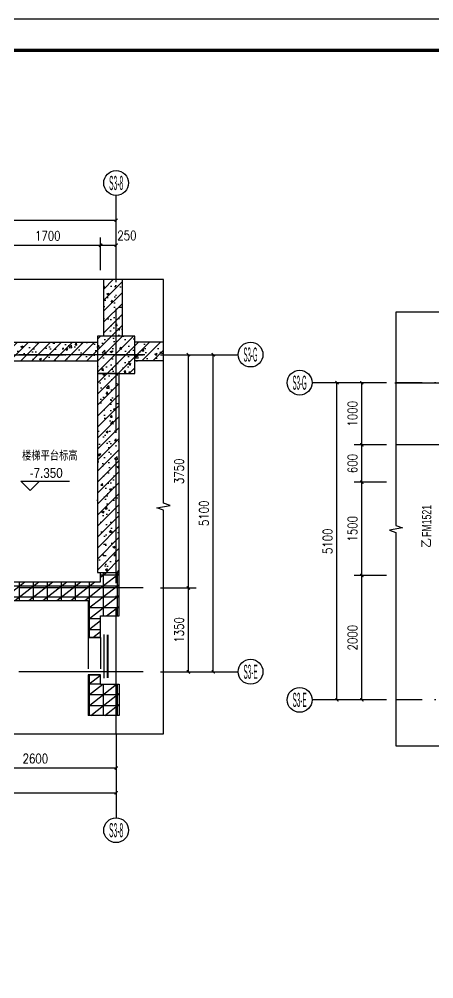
# Model space of a CAD drawing. Extents: x 718358 to 1668613, y -348838 to -159582.
# Drawn here: x 941594 to 948265, y -305044 to -289614 of the extents above; entities that cross this region are included whole.
import ezdxf
from ezdxf.enums import TextEntityAlignment as Align

# ---------------------------------------------------------------- set-up
doc = ezdxf.new("R2010")
doc.units = 0
doc.header["$LTSCALE"] = 1000
for name, pattern in [('DASH', [0.35, 0.25, -0.1]), ('DASHED', [0.75, 0.5, -0.25]), ('DOTE', [2.42, 2, -0.2, 0.02, -0.2])]:
    doc.linetypes.add(name, pattern=pattern)
for name, color, linetype in [('WINDOW', 5, 'Continuous'), ('地下室轴网', 147, 'DOTE'), ('建-图框', 4, 'Continuous'), ('建-墙体', 2, 'Continuous'), ('建-尺寸', 73, 'Continuous'), ('建-影线', 8, 'Continuous'), ('建-房间名', 7, 'Continuous'), ('建-柱子', 6, 'Continuous'), ('建-标高', 3, 'Continuous'), ('建-符号', 3, 'Continuous'), ('建-符号说明', 7, 'Continuous'), ('建-轴标', 3, 'Continuous'), ('建-轴网', 14, 'DOTE'), ('建-门窗', 4, 'Continuous'), ('建-门窗-编号', 7, 'Continuous')]:
    doc.layers.add(name, color=color, linetype=linetype)
doc.styles.add('_TCH_AXIS', font='gt宽度调整.shx', dxfattribs={"bigfont": 'gt国标汉字.shx'})
doc.styles.add('_TCH_DIM', font='gt单线西文.shx', dxfattribs={"width": 0.8, "bigfont": 'gt单线中文.shx'})
doc.styles.add('_TCH_SPACE', font='gt单线西文.shx', dxfattribs={"width": 0.8, "height": 5, "bigfont": 'gt单线中文.shx'})
doc.styles.add('_TCH_WINDOW', font='gt单线西文.shx', dxfattribs={"height": 3.5, "bigfont": 'gt单线中文.shx'})
doc.styles.add('DIM_FONT', font='SIMPLEX.shx', dxfattribs={"width": 0.8, "bigfont": 'GBCBIG.shx'})
doc.dimstyles.new('DIMN50', dxfattribs={"dimscale": 0.5, "dimtxt": 300, "dimasz": 100, "dimexe": 250, "dimexo": 300, "dimgap": 150, "dimtad": 1, "dimdec": 0, "dimzin": 0, "dimdsep": 46, "dimtxsty": 'DIM_FONT', "dimblk": 'ARCHTICK', "dimcen": 0.09, "dimdle": 1, "dimclrt": 7, "dimazin": 2, "dimtfac": 1, "dimtdec": 0, "dimtix": 1, "dimtmove": 2, "dimatfit": 3, "dimldrblk": 'ARCHTICK', "dimfxl": 1, "dimtolj": 1, "dimtzin": 0, "dimarcsym": 0})
pattern_1 = [(45, (0, 0), (-88.388348, 88.388348), []), (50, (0, 0), (358.63009, -31.37607), [37.5, -412.5]), (355, (0, 0), (-69.37567, 376.09607), [30, -330]), (100.4514, (29.9, -2.6), (289.25469, 344.71977), [31.8701, -350.57106]), (46.1842, (0, 100), (533.62052, -82.7595), [56.25, -618.75]), (96.6356, (44.47, 93.1), (467.33135, 487.05894), [47.80514, -525.8565]), (351.1842, (0, 100), (467.33097, 487.0593), [45, -495]), (21, (50, 75), (298.45353, -201.309445), [37.5, -412.5]), (326, (50, 75), (121.65767, 362.57502), [30, -330]), (71.4514, (74.87, 58.22), (420.11131, 161.26525), [31.8701, -350.57106]), (37.5, (0, 0), (6.079928, 166.446927), [0, -326, 0, -335, 0, -331.25]), (7.5, (0, 0), (131.53477, 197.205856), [0, -191, 0, -318.5, 0, -126.25]), (327.5, (-111.5, 0), (266.911218, -11.277436), [0, -125, 0, -390, 0, -517.5]), (317.5, (-161.5, 0), (291.593085, 50.05249), [0, -162.5, 0, -259, 0, -367.5])]
pattern_2 = [(0, (0, 0), (0, 175), []), (37.875, (200, 0), (-84.807639, 109.038328), []), (90, (200, 0), (-225, 1e-14), [])]

# ---------------------------------------------------------------- blocks, each defined once
blk = doc.blocks.new('_ArchTick')
at = {"color": 0, "linetype": 'ByBlock', "const_width": 0.4}
blk.add_lwpolyline([(-0.5, -0.5), (0.5, 0.5)], dxfattribs=at)
blk = doc.blocks.new('*D3611')
at = {"layer": 'Defpoints', "color": 0, "transparency": 16777216}
for p in [(943816, -295009), (944716, -295009), (943816, -300109)]:
    blk.add_point(p, dxfattribs=at)
at = {"layer": '建-尺寸', "color": 0, "lineweight": -2, "transparency": 16777216}
for p, q in [((943966, -295009), (944841, -295009)), ((944716, -300109), (944716, -295008)), ((943966, -300109), (944841, -300109))]:
    blk.add_line(p, q, dxfattribs=at)
at = {"layer": '建-尺寸', "color": 0, "lineweight": -2, "transparency": 16777216, "xscale": 50, "yscale": 50, "zscale": 50}
for p, rotation in [((944716, -295009), 90), ((944716, -300109), 270)]:
    blk.add_blockref('_ArchTick', p, dxfattribs=dict(at, rotation=rotation))
at = {"layer": '建-尺寸', "color": 7, "transparency": 16777216, "insert": (944566, -297559), "char_height": 150, "attachment_point": 5, "rotation": 90, "style": 'DIM_FONT'}
blk.add_mtext('\\A1;5100', dxfattribs=at)
blk = doc.blocks.new('*D3612')
at = {"layer": 'Defpoints', "color": 0, "transparency": 16777216}
for p in [(943716, -295009), (944316, -295009), (943716, -298759)]:
    blk.add_point(p, dxfattribs=at)
at = {"layer": '建-尺寸', "color": 0, "lineweight": -2, "transparency": 16777216}
for p, q in [((943866, -295009), (944441, -295009)), ((944316, -298759), (944316, -295008)), ((943866, -298759), (944441, -298759))]:
    blk.add_line(p, q, dxfattribs=at)
at = {"layer": '建-尺寸', "color": 0, "lineweight": -2, "transparency": 16777216, "xscale": 50, "yscale": 50, "zscale": 50}
for p, rotation in [((944316, -295009), 90), ((944316, -298759), 270)]:
    blk.add_blockref('_ArchTick', p, dxfattribs=dict(at, rotation=rotation))
at = {"layer": '建-尺寸', "color": 7, "transparency": 16777216, "insert": (944166, -296884), "char_height": 150, "attachment_point": 5, "rotation": 90, "style": 'DIM_FONT'}
blk.add_mtext('\\A1;3750', dxfattribs=at)
blk = doc.blocks.new('*D3613')
at = {"layer": 'Defpoints', "color": 0, "transparency": 16777216}
for p in [(943716, -298759), (944316, -298759), (943716, -300109)]:
    blk.add_point(p, dxfattribs=at)
at = {"layer": '建-尺寸', "color": 0, "lineweight": -2, "transparency": 16777216}
for p, q in [((943866, -298759), (944441, -298759)), ((944316, -300109), (944316, -298758)), ((943866, -300109), (944441, -300109))]:
    blk.add_line(p, q, dxfattribs=at)
at = {"layer": '建-尺寸', "color": 0, "lineweight": -2, "transparency": 16777216, "xscale": 50, "yscale": 50, "zscale": 50}
for p, rotation in [((944316, -298759), 90), ((944316, -300109), 270)]:
    blk.add_blockref('_ArchTick', p, dxfattribs=dict(at, rotation=rotation))
at = {"layer": '建-尺寸', "color": 7, "transparency": 16777216, "insert": (944166, -299434), "char_height": 150, "attachment_point": 5, "rotation": 90, "style": 'DIM_FONT'}
blk.add_mtext('\\A1;1350', dxfattribs=at)
blk = doc.blocks.new('*D3615')
at = {"layer": 'Defpoints', "color": 0, "transparency": 16777216}
for p in [(936354, -301104), (943154, -301104), (943154, -302054)]:
    blk.add_point(p, dxfattribs=at)
at = {"layer": '建-尺寸', "color": 0, "lineweight": -2, "transparency": 16777216}
for p, q in [((936354, -301254), (936354, -302179)), ((943154, -301254), (943154, -302179)), ((936353, -302054), (943154, -302054))]:
    blk.add_line(p, q, dxfattribs=at)
at = {"layer": '建-尺寸', "color": 0, "lineweight": -2, "transparency": 16777216, "xscale": 50, "yscale": 50, "zscale": 50, "rotation": 180}
blk.add_blockref('_ArchTick', (936354, -302054), dxfattribs=at)
at = {"layer": '建-尺寸', "color": 0, "lineweight": -2, "transparency": 16777216, "xscale": 50, "yscale": 50, "zscale": 50}
blk.add_blockref('_ArchTick', (943154, -302054), dxfattribs=at)
at = {"layer": '建-尺寸', "color": 7, "transparency": 16777216, "insert": (939754, -301904), "char_height": 150, "attachment_point": 5, "style": 'DIM_FONT'}
blk.add_mtext('\\A1;6800', dxfattribs=at)
blk = doc.blocks.new('*D3618')
at = {"layer": 'Defpoints', "color": 0, "transparency": 16777216}
for p in [(940554, -301104), (943154, -301104), (943154, -301654)]:
    blk.add_point(p, dxfattribs=at)
at = {"layer": '建-尺寸', "color": 0, "lineweight": -2, "transparency": 16777216}
for p, q in [((940554, -301254), (940554, -301779)), ((943154, -301254), (943154, -301779)), ((940553, -301654), (943154, -301654))]:
    blk.add_line(p, q, dxfattribs=at)
at = {"layer": '建-尺寸', "color": 0, "lineweight": -2, "transparency": 16777216, "xscale": 50, "yscale": 50, "zscale": 50, "rotation": 180}
blk.add_blockref('_ArchTick', (940554, -301654), dxfattribs=at)
at = {"layer": '建-尺寸', "color": 0, "lineweight": -2, "transparency": 16777216, "xscale": 50, "yscale": 50, "zscale": 50}
blk.add_blockref('_ArchTick', (943154, -301654), dxfattribs=at)
at = {"layer": '建-尺寸', "color": 7, "transparency": 16777216, "insert": (941854, -301504), "char_height": 150, "attachment_point": 5, "style": 'DIM_FONT'}
blk.add_mtext('\\A1;2600', dxfattribs=at)
blk = doc.blocks.new('*D3624')
at = {"layer": 'Defpoints', "color": 0, "transparency": 16777216}
for p in [(943154, -292848), (934604, -293798), (943154, -293798)]:
    blk.add_point(p, dxfattribs=at)
at = {"layer": '建-尺寸', "color": 0, "lineweight": -2, "transparency": 16777216}
for p, q in [((934603, -292848), (943154, -292848)), ((934604, -293648), (934604, -292723)), ((943154, -293648), (943154, -292723))]:
    blk.add_line(p, q, dxfattribs=at)
at = {"layer": '建-尺寸', "color": 0, "lineweight": -2, "transparency": 16777216, "xscale": 50, "yscale": 50, "zscale": 50, "rotation": 180}
blk.add_blockref('_ArchTick', (934604, -292848), dxfattribs=at)
at = {"layer": '建-尺寸', "color": 0, "lineweight": -2, "transparency": 16777216, "xscale": 50, "yscale": 50, "zscale": 50}
blk.add_blockref('_ArchTick', (943154, -292848), dxfattribs=at)
at = {"layer": '建-尺寸', "color": 7, "transparency": 16777216, "insert": (938879, -292698), "char_height": 150, "attachment_point": 5, "style": 'DIM_FONT'}
blk.add_mtext('\\A1;8550', dxfattribs=at)
blk = doc.blocks.new('*D3629')
at = {"layer": 'Defpoints', "color": 0, "transparency": 16777216}
for p in [(942904, -293248), (941204, -293798), (942904, -293798)]:
    blk.add_point(p, dxfattribs=at)
at = {"layer": '建-尺寸', "color": 0, "lineweight": -2, "transparency": 16777216}
for p, q in [((941204, -293648), (941204, -293123)), ((942904, -293648), (942904, -293123)), ((941203, -293248), (942904, -293248))]:
    blk.add_line(p, q, dxfattribs=at)
at = {"layer": '建-尺寸', "color": 0, "lineweight": -2, "transparency": 16777216, "xscale": 50, "yscale": 50, "zscale": 50, "rotation": 180}
blk.add_blockref('_ArchTick', (941204, -293248), dxfattribs=at)
at = {"layer": '建-尺寸', "color": 0, "lineweight": -2, "transparency": 16777216, "xscale": 50, "yscale": 50, "zscale": 50}
blk.add_blockref('_ArchTick', (942904, -293248), dxfattribs=at)
at = {"layer": '建-尺寸', "color": 7, "transparency": 16777216, "insert": (942054, -293098), "char_height": 150, "attachment_point": 5, "style": 'DIM_FONT'}
blk.add_mtext('\\A1;1700', dxfattribs=at)
blk = doc.blocks.new('*D3630')
at = {"layer": 'Defpoints', "color": 0, "transparency": 16777216}
for p in [(943154, -293248), (942904, -293798), (943154, -293798)]:
    blk.add_point(p, dxfattribs=at)
at = {"layer": '建-尺寸', "color": 0, "lineweight": -2, "transparency": 16777216}
for p, q in [((942904, -293648), (942904, -293123)), ((943154, -293648), (943154, -293123)), ((942903, -293248), (943154, -293248))]:
    blk.add_line(p, q, dxfattribs=at)
at = {"layer": '建-尺寸', "color": 0, "lineweight": -2, "transparency": 16777216, "xscale": 50, "yscale": 50, "zscale": 50, "rotation": 180}
blk.add_blockref('_ArchTick', (942904, -293248), dxfattribs=at)
at = {"layer": '建-尺寸', "color": 0, "lineweight": -2, "transparency": 16777216, "xscale": 50, "yscale": 50, "zscale": 50}
blk.add_blockref('_ArchTick', (943154, -293248), dxfattribs=at)
at = {"layer": '建-尺寸', "color": 7, "transparency": 16777216, "insert": (943327, -293093), "char_height": 150, "attachment_point": 5, "style": 'DIM_FONT'}
blk.add_mtext('\\A1;250', dxfattribs=at)
blk = doc.blocks.new('*D3655')
at = {"layer": 'Defpoints', "color": 0, "transparency": 16777216}
for p in [(946706, -295459), (947606, -295459), (947606, -300559)]:
    blk.add_point(p, dxfattribs=at)
at = {"layer": '建-尺寸', "color": 0, "lineweight": -2, "transparency": 16777216}
for p, q in [((947456, -295459), (946581, -295459)), ((946706, -300559), (946706, -295458)), ((947456, -300559), (946581, -300559))]:
    blk.add_line(p, q, dxfattribs=at)
at = {"layer": '建-尺寸', "color": 0, "lineweight": -2, "transparency": 16777216, "xscale": 50, "yscale": 50, "zscale": 50}
for p, rotation in [((946706, -295459), 90), ((946706, -300559), 270)]:
    blk.add_blockref('_ArchTick', p, dxfattribs=dict(at, rotation=rotation))
at = {"layer": '建-尺寸', "color": 7, "transparency": 16777216, "insert": (946556, -298009), "char_height": 150, "attachment_point": 5, "rotation": 90, "style": 'DIM_FONT'}
blk.add_mtext('\\A1;5100', dxfattribs=at)
blk = doc.blocks.new('*D3656')
at = {"layer": 'Defpoints', "color": 0, "transparency": 16777216}
for p in [(947106, -295459), (947656, -295459), (947656, -296459)]:
    blk.add_point(p, dxfattribs=at)
at = {"layer": '建-尺寸', "color": 0, "lineweight": -2, "transparency": 16777216}
for p, q in [((947506, -295459), (946981, -295459)), ((947106, -296459), (947106, -295458)), ((947506, -296459), (946981, -296459))]:
    blk.add_line(p, q, dxfattribs=at)
at = {"layer": '建-尺寸', "color": 0, "lineweight": -2, "transparency": 16777216, "xscale": 50, "yscale": 50, "zscale": 50}
for p, rotation in [((947106, -295459), 90), ((947106, -296459), 270)]:
    blk.add_blockref('_ArchTick', p, dxfattribs=dict(at, rotation=rotation))
at = {"layer": '建-尺寸', "color": 7, "transparency": 16777216, "insert": (946956, -295959), "char_height": 150, "attachment_point": 5, "rotation": 90, "style": 'DIM_FONT'}
blk.add_mtext('\\A1;1000', dxfattribs=at)
blk = doc.blocks.new('*D3657')
at = {"layer": 'Defpoints', "color": 0, "transparency": 16777216}
for p in [(947106, -296459), (947656, -296459), (947656, -297059)]:
    blk.add_point(p, dxfattribs=at)
at = {"layer": '建-尺寸', "color": 0, "lineweight": -2, "transparency": 16777216}
for p, q in [((947506, -296459), (946981, -296459)), ((947106, -297059), (947106, -296458)), ((947506, -297059), (946981, -297059))]:
    blk.add_line(p, q, dxfattribs=at)
at = {"layer": '建-尺寸', "color": 0, "lineweight": -2, "transparency": 16777216, "xscale": 50, "yscale": 50, "zscale": 50}
for p, rotation in [((947106, -296459), 90), ((947106, -297059), 270)]:
    blk.add_blockref('_ArchTick', p, dxfattribs=dict(at, rotation=rotation))
at = {"layer": '建-尺寸', "color": 7, "transparency": 16777216, "insert": (946956, -296759), "char_height": 150, "attachment_point": 5, "rotation": 90, "style": 'DIM_FONT'}
blk.add_mtext('\\A1;600', dxfattribs=at)
blk = doc.blocks.new('*D3658')
at = {"layer": 'Defpoints', "color": 0, "transparency": 16777216}
for p in [(947106, -297059), (947656, -297059), (947656, -298559)]:
    blk.add_point(p, dxfattribs=at)
at = {"layer": '建-尺寸', "color": 0, "lineweight": -2, "transparency": 16777216}
for p, q in [((947506, -297059), (946981, -297059)), ((947106, -298559), (947106, -297058)), ((947506, -298559), (946981, -298559))]:
    blk.add_line(p, q, dxfattribs=at)
at = {"layer": '建-尺寸', "color": 0, "lineweight": -2, "transparency": 16777216, "xscale": 50, "yscale": 50, "zscale": 50}
for p, rotation in [((947106, -297059), 90), ((947106, -298559), 270)]:
    blk.add_blockref('_ArchTick', p, dxfattribs=dict(at, rotation=rotation))
at = {"layer": '建-尺寸', "color": 7, "transparency": 16777216, "insert": (946956, -297809), "char_height": 150, "attachment_point": 5, "rotation": 90, "style": 'DIM_FONT'}
blk.add_mtext('\\A1;1500', dxfattribs=at)
blk = doc.blocks.new('*D3659')
at = {"layer": 'Defpoints', "color": 0, "transparency": 16777216}
for p in [(947106, -298559), (947656, -298559), (947656, -300559)]:
    blk.add_point(p, dxfattribs=at)
at = {"layer": '建-尺寸', "color": 0, "lineweight": -2, "transparency": 16777216}
for p, q in [((947506, -298559), (946981, -298559)), ((947106, -300559), (947106, -298558)), ((947506, -300559), (946981, -300559))]:
    blk.add_line(p, q, dxfattribs=at)
at = {"layer": '建-尺寸', "color": 0, "lineweight": -2, "transparency": 16777216, "xscale": 50, "yscale": 50, "zscale": 50}
for p, rotation in [((947106, -298559), 90), ((947106, -300559), 270)]:
    blk.add_blockref('_ArchTick', p, dxfattribs=dict(at, rotation=rotation))
at = {"layer": '建-尺寸', "color": 7, "transparency": 16777216, "insert": (946956, -299559), "char_height": 150, "attachment_point": 5, "rotation": 90, "style": 'DIM_FONT'}
blk.add_mtext('\\A1;2000', dxfattribs=at)

msp = doc.modelspace()

# ---------------------------------------------------------------- hatches: boundary and pattern name
at = {"layer": '建-影线'}
h = msp.add_hatch(dxfattribs=at)
h.set_pattern_fill('钢筋混凝土', color=256, scale=50, style=0)
h.set_pattern_definition(pattern_1)
h.paths.add_polyline_path([(942953.8, -293798.1), (942953.8, -294708.9), (943253.8, -294708.9), (943253.8, -293798.1)])
h = msp.add_hatch(dxfattribs=at)
h.set_pattern_fill('钢筋混凝土', color=256, scale=50, style=0)
h.set_pattern_definition(pattern_1)
h.paths.add_polyline_path([(942853.8, -295108.9), (942853.8, -294808.9), (938753.8, -294808.9), (938453.8, -295108.9)])
h = msp.add_hatch(dxfattribs=at)
h.set_pattern_fill('钢筋混凝土', color=256, scale=50, style=0)
h.set_pattern_definition(pattern_1)
h.paths.add_polyline_path([(942853.8, -295308.9), (943453.8, -295308.9), (943453.8, -294708.9), (942853.8, -294708.9)])
h = msp.add_hatch(dxfattribs=at)
h.set_pattern_fill('钢筋混凝土', color=256, scale=50, style=0)
h.set_pattern_definition(pattern_1)
h.paths.add_polyline_path([(943453.8, -295108.9), (943916.1, -295108.9), (943916.2, -294808.9), (943453.8, -294808.9)])
h = msp.add_hatch(dxfattribs=at)
h.set_pattern_fill('钢筋混凝土', color=256, scale=50, style=0)
h.set_pattern_definition(pattern_1)
h.paths.add_polyline_path([(942853.8, -298508.9), (943203.8, -298508.9), (943203.8, -295308.9), (942853.8, -295308.9)])
h = msp.add_hatch(dxfattribs=at)
h.set_pattern_fill('空心砖', color=256, scale=50, style=0)
h.set_pattern_definition(pattern_2)
h.paths.add_polyline_path([(943003.8, -298792.2), (943203.8, -298758.9), (943203.8, -298508.9), (942903.8, -298508.9), (942903.8, -298658.9)])
h = msp.add_hatch(dxfattribs=at)
h.set_pattern_fill('空心砖', color=256, scale=50, style=0)
h.set_pattern_definition(pattern_2)
h.paths.add_polyline_path([(940603.8, -298858.9), (940753.8, -298958.9), (942703.8, -298958.9), (942820.4, -298858.9), (942853.8, -298658.9), (940603.8, -298658.9)])
h = msp.add_hatch(dxfattribs=at)
h.set_pattern_fill('空心砖', color=256, scale=50, style=0)
h.set_pattern_definition(pattern_2)
h.paths.add_polyline_path([(942820.4, -298858.9), (942903.8, -298958.9), (943003.8, -298792.2), (942903.8, -298658.9), (942853.8, -298658.9)])
h = msp.add_hatch(dxfattribs=at)
h.set_pattern_fill('空心砖', color=256, scale=50, style=0)
h.set_pattern_definition(pattern_2)
h.paths.add_polyline_path([(942820.4, -298858.9), (942703.8, -298958.9), (942703.8, -299058.9), (942837.1, -299075.5), (942903.8, -298958.9)])
h = msp.add_hatch(dxfattribs=at)
h.set_pattern_fill('空心砖', color=256, scale=50, style=0)
h.set_pattern_definition(pattern_2)
h.paths.add_polyline_path([(942903.8, -298958.9), (943203.8, -299208.9), (943203.8, -298758.9), (943003.8, -298792.2)])
h = msp.add_hatch(dxfattribs=at)
h.set_pattern_fill('空心砖', color=256, scale=50, style=0)
h.set_pattern_definition(pattern_2)
h.paths.add_polyline_path([(942837.1, -299075.5), (942903.8, -299208.9), (943203.8, -299208.9), (942903.8, -298958.9)])
h = msp.add_hatch(dxfattribs=at)
h.set_pattern_fill('空心砖', color=256, scale=50, style=0)
h.set_pattern_definition(pattern_2)
h.paths.add_polyline_path([(942703.8, -299058.9), (942703.8, -299558.6), (942903.8, -299558.6), (942903.8, -299208.9), (942837.1, -299075.5)])
h = msp.add_hatch(dxfattribs=at)
h.set_pattern_fill('空心砖', color=256, scale=50, style=0)
h.set_pattern_definition(pattern_2)
h.paths.add_polyline_path([(942903.8, -300308.7), (942903.8, -300158.6), (942703.8, -300158.6), (942703.8, -300308.7)])
h = msp.add_hatch(dxfattribs=at)
h.set_pattern_fill('空心砖', color=256, scale=50, style=0)
h.set_pattern_definition(pattern_2)
h.paths.add_polyline_path([(943203.8, -300308.7), (942703.8, -300308.7), (942703.8, -300808.7), (943203.8, -300808.7)])

# ---------------------------------------------------------------- linework, layer by layer
at = {"layer": 'WINDOW'}
msp.add_line((942953.8, -299508.6), (942953.8, -300208.6), dxfattribs=at)
at = {"layer": 'WINDOW', "const_width": 31.3}
msp.add_lwpolyline([(943016.3, -299508.6), (943016.3, -300208.6)], dxfattribs=at)
at = {"layer": '地下室轴网', "ltscale": 2}
for points in [[(933468.5, -295008.9), (943588.1, -295008.9)], [(947638.5, -295458.9), (957758.1, -295458.9)]]:
    msp.add_lwpolyline(points, dxfattribs=at)
at = {"layer": '建-图框'}
msp.add_lwpolyline([(918326.8, -319314.4), (970876.8, -319314.4), (970876.8, -289614.4), (918326.8, -289614.4)], close=True, dxfattribs=at)
at = {"layer": '建-图框', "const_width": 50}
msp.add_lwpolyline([(919576.8, -318814.4), (970376.8, -318814.4), (970376.8, -290114.4), (919576.8, -290114.4)], close=True, dxfattribs=at)
at = {"layer": '建-墙体'}
for p, q in [((942953.8, -294708.9), (942953.8, -293798.1)), ((943253.8, -294708.9), (943253.8, -293798.1)), ((938753.8, -294808.9), (942853.8, -294808.9)), ((943916.2, -294808.9), (943453.8, -294808.9)), ((938453.8, -295108.9), (942853.8, -295108.9)), ((943916.1, -295108.9), (943453.8, -295108.9)), ((942903.8, -298658.9), (942903.8, -298508.9)), ((943203.8, -298758.9), (943203.8, -298508.9)), ((940603.8, -298658.9), (942853.8, -298658.9)), ((942853.8, -298658.9), (942903.8, -298658.9)), ((943203.8, -299208.9), (943203.8, -298758.9)), ((940753.8, -298958.9), (942703.8, -298958.9)), ((942703.8, -298958.9), (942703.8, -299058.9)), ((942903.8, -298958.9), (942903.8, -298958.9)), ((942903.8, -298958.9), (942903.8, -298958.9)), ((942903.8, -298958.9), (942903.8, -298958.9)), ((942903.8, -298958.9), (942903.8, -298958.9)), ((942703.8, -299058.9), (942703.8, -299558.6)), ((942903.8, -299208.9), (943203.8, -299208.9)), ((942903.8, -299558.6), (942903.8, -299208.9)), ((942703.8, -299558.6), (942903.8, -299558.6)), ((942903.8, -300158.6), (942703.8, -300158.6)), ((942703.8, -300158.6), (942703.8, -300308.7)), ((942903.8, -300308.7), (942903.8, -300158.6)), ((942703.8, -300308.7), (942703.8, -300808.7)), ((942903.8, -300308.7), (943203.8, -300308.7)), ((943203.8, -300308.7), (943203.8, -300808.7)), ((943203.8, -300808.7), (942703.8, -300808.7))]:
    msp.add_line(p, q, dxfattribs=at)
at = {"layer": '建-柱子'}
for p, q in [((943453.8, -294708.9), (942853.8, -294708.9)), ((942853.8, -294708.9), (942853.8, -295308.9)), ((943453.8, -294808.9), (943453.8, -294708.9)), ((943453.8, -295108.9), (943453.8, -294808.9)), ((943453.8, -295308.9), (943453.8, -295108.9)), ((942853.8, -295308.9), (943453.8, -295308.9)), ((943203.8, -295308.9), (942853.8, -295308.9)), ((942853.8, -295308.9), (942853.8, -298508.9)), ((943203.8, -298508.9), (943203.8, -295308.9)), ((942853.8, -298508.9), (943203.8, -298508.9))]:
    msp.add_line(p, q, dxfattribs=at)
at = {"layer": '建-标高'}
for p, q in [((941769.8, -297191.8), (941619.8, -297041.8)), ((941619.8, -297041.8), (942402.3, -297041.8)), ((941769.8, -297191.8), (941919.8, -297041.8))]:
    msp.add_line(p, q, dxfattribs=at)
at = {"layer": '建-符号'}
for points in [[(943916.2, -293798.1), (938748.6, -293798.1), (938710.4, -293903.1), (938673.3, -293693.1), (938636.1, -293798.1), (933468.5, -293798.1)], [(943916.2, -301104.4), (943916.2, -297507.5), (943811.2, -297469.3), (944021.2, -297432.2), (943916.2, -297395), (943916.2, -293798.1)], [(957758.1, -294326.5), (952763.2, -294326.5), (952725, -294431.5), (952687.9, -294221.5), (952650.7, -294326.5), (947655.8, -294326.5)], [(947655.8, -294326.5), (947655.8, -297756.4), (947760.8, -297794.6), (947550.8, -297831.7), (947655.8, -297868.9), (947655.8, -301298.9)], [(933468.5, -301104.4), (938636.1, -301104.4), (938674.3, -300999.4), (938711.3, -301209.4), (938748.6, -301104.4), (943916.2, -301104.4)], [(947655.8, -301298.9), (952650.7, -301298.9), (952688.9, -301193.9), (952725.9, -301403.9), (952763.2, -301298.9), (957758.1, -301298.9)]]:
    msp.add_lwpolyline(points, dxfattribs=at)
at = {"layer": '建-轴标'}
for p, q in [((943153.8, -293798.1), (943153.8, -292448.1)), ((944016.2, -295008.9), (945116.2, -295008.9)), ((947355.8, -295458.9), (946305.8, -295458.9)), ((944016.2, -300108.9), (945116.2, -300108.9)), ((947355.8, -300558.9), (946305.8, -300558.9)), ((943153.8, -301104.4), (943153.8, -302454.4))]:
    msp.add_line(p, q, dxfattribs=at)
for centre in [(943153.8, -292248.1), (945316.1, -295006.4), (946105.8, -295458.9), (945316.1, -300106.4), (946105.8, -300558.9), (943153.8, -302654.4)]:
    msp.add_circle(centre, 200, dxfattribs=at)
at = {"layer": '建-轴网'}
for p, q in [((943153.8, -301104.4), (943153.8, -293798.1)), ((943588.1, -295008.9), (933468.5, -295008.9)), ((957758.1, -295458.9), (947655.8, -295458.9)), ((951523.8, -296458.9), (947655.8, -296458.9)), ((943588.1, -298758.9), (933468.5, -298758.9)), ((943588.1, -300108.9), (933468.5, -300108.9)), ((957758.1, -300558.9), (947655.8, -300558.9))]:
    msp.add_line(p, q, dxfattribs=at)
at = {"layer": '建-门窗', "linetype": 'DASH'}
for p, q in [((942903.8, -299558.6), (942703.8, -299558.6)), ((942703.8, -300158.6), (942903.8, -300158.6))]:
    msp.add_line(p, q, dxfattribs=at)
at = {"layer": '建-门窗', "linetype": 'DASHED'}
for p, q in [((942703.8, -299558.6), (942703.8, -300158.6)), ((942903.8, -299558.6), (942903.8, -300158.6))]:
    msp.add_line(p, q, dxfattribs=at)

# ---------------------------------------------------------------- texts
at = {"layer": '建-房间名', "style": '_TCH_SPACE', "width": 0.8}
msp.add_text('楼梯平台标高', height=143.31, dxfattribs=at).set_placement((941639.8, -296709.9))
at = {"layer": '建-符号说明', "style": '_TCH_DIM', "width": 0.888889}
msp.add_text('-7.350', height=157.5, dxfattribs=at).set_placement((941763.3, -296989.3))
at = {"layer": '建-轴标', "style": '_TCH_AXIS'}
for s, width, p, p2 in [('S3-8', 0.2625, (943040.6, -292361.2), (943266.9, -292361.2)), ('S3-G', 0.259259, (945203, -295119.6), (945429.3, -295119.6)), ('S3-G', 0.259259, (945992.6, -295572), (946218.9, -295572)), ('S3-E', 0.265823, (945203, -300219.6), (945429.3, -300219.6)), ('S3-E', 0.265823, (945992.6, -300672), (946218.9, -300672)), ('S3-8', 0.2625, (943040.6, -302767.6), (943266.9, -302767.6))]:
    msp.add_text(s, height=226.27, dxfattribs=dict(at, width=width)).set_placement(p, p2, align=Align.FIT)
at = {"layer": '建-门窗-编号', "style": '_TCH_WINDOW', "width": 0.705882}
msp.add_text('FM1521', height=148.75, rotation=89.99921, dxfattribs=at).set_placement((948223.7, -297939.3))
at = {"layer": '建-门窗-编号', "style": '_TCH_WINDOW'}
msp.add_text('乙', height=143.3, rotation=89.99921, dxfattribs=at).set_placement((948223.7, -298114.3))

# ---------------------------------------------------------------- dimensions: what is measured, and where the dimension line sits
at = {"layer": '建-尺寸'}
for p1, p2, distance, picture, middle in [((934603.8, -293798.1), (943153.8, -293798.1), 950, '*D3624', (938878.8, -292698.1)), ((941203.8, -293798.1), (942903.8, -293798.1), 550, '*D3629', (942053.8, -293098.1)), ((943716.2, -298758.9), (943716.2, -295008.9), -600, '*D3612', (944166.2, -296883.9)), ((943816.2, -300108.9), (943816.2, -295008.9), -900, '*D3611', (944566.2, -297558.9)), ((947605.8, -300558.9), (947605.8, -295458.9), 900, '*D3655', (946555.8, -298008.9)), ((947655.8, -296458.9), (947655.8, -295458.9), 550, '*D3656', (946955.8, -295958.9)), ((947655.8, -297058.8), (947655.8, -296458.9), 550, '*D3657', (946955.8, -296758.8)), ((947655.8, -298558.8), (947655.8, -297058.8), 550, '*D3658', (946955.8, -297808.8)), ((947655.8, -300558.9), (947655.8, -298558.8), 550, '*D3659', (946955.8, -299558.8)), ((943716.2, -300108.9), (943716.2, -298758.9), -600, '*D3613', (944166.2, -299433.9)), ((936353.8, -301104.4), (943153.8, -301104.4), -950, '*D3615', (939753.8, -301904.4)), ((940553.8, -301104.4), (943153.8, -301104.4), -550, '*D3618', (941853.8, -301504.4))]:
    dim = msp.add_aligned_dim(p1=p1, p2=p2, distance=distance, dimstyle='DIMN50', dxfattribs=at)
    dim.commit()
    dim.dimension.update_dxf_attribs({"geometry": picture, "text_midpoint": middle})
dim = msp.add_linear_dim(base=(943153.8, -293248.1), p1=(942903.8, -293798.1), p2=(943153.8, -293798.1), angle=360, dimstyle='DIMN50', dxfattribs=at)
dim.commit()
dim.dimension.update_dxf_attribs({"geometry": '*D3630', "text_midpoint": (943327.2, -293093.1), "dimtype": 161})

doc.saveas('drawing.dxf')
